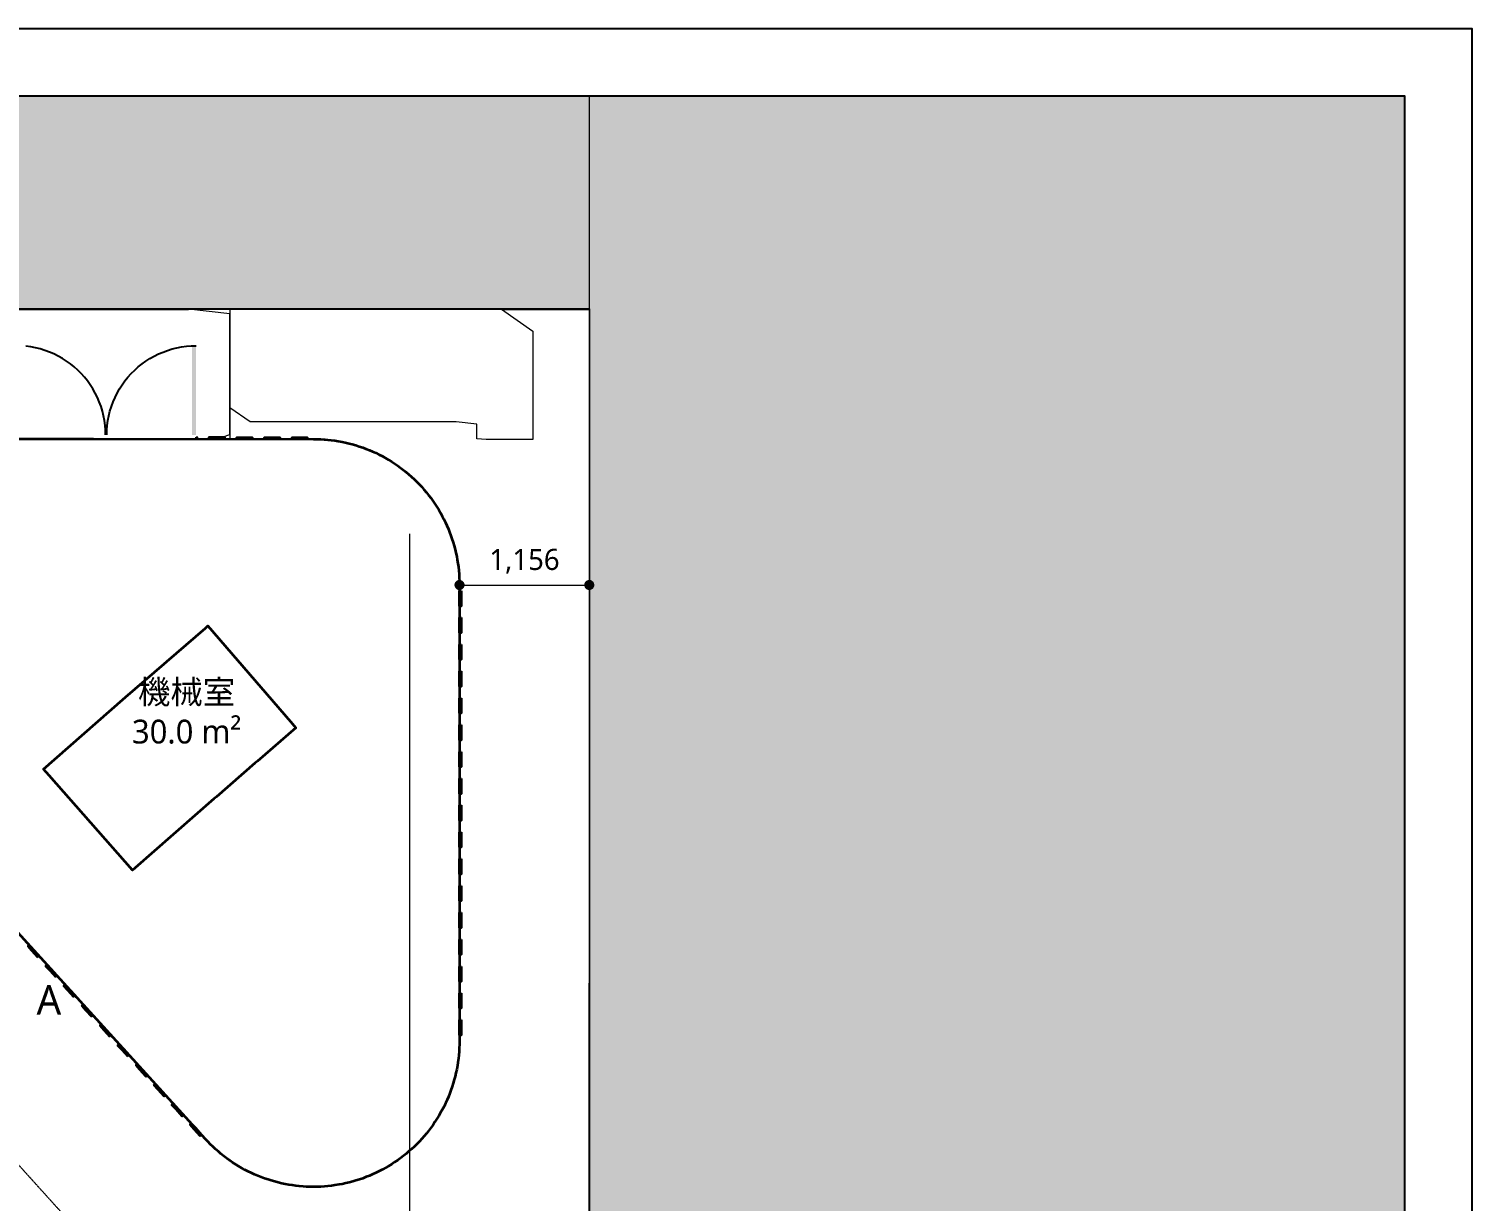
# Model space of a CAD drawing. Header units: millimetres. Extents: x -31757 to 121236, y -27283 to 63658.
# Drawn here: x 71250 to 84100, y 48960 to 59400 of the extents above; entities that cross this region are included whole.
import ezdxf

# ---------------------------------------------------------------- set-up
doc = ezdxf.new("R2010")
doc.units = ezdxf.units.MM
doc.linetypes.add('DASHDOT', pattern=[3.556, 2.54, -0.508, 0, -0.508])
doc.linetypes.add('PHANTOM', pattern=[6.35, 3.175, -0.635, 0.635, -0.635, 0.635, -0.635])
for name, color, linetype, lineweight in [('01_切断（構造・壁）', 7, 'Continuous', 35), ('04_切断（機械室などの塊）', 7, 'Continuous', 35), ('10_見えがかり', 7, 'Continuous', 13), ('20_上部（屋根の外形・梁）', 8, 'PHANTOM', 9), ('30_敷地・外構', 8, 'Continuous', 9), ('50_寸法', 3, 'Continuous', 9), ('60_部屋名・面積', 7, 'Continuous', 13), ('70_断面の位置', 6, 'DASHDOT', 9), ('90_図枠', 7, 'Continuous', 25)]:
    doc.layers.add(name, color=color, linetype=linetype, lineweight=lineweight)
doc.styles.add('JP', font='NotoSansCJKjp-Regular.otf')

msp = doc.modelspace()

# ---------------------------------------------------------------- hatches: boundary and pattern name
at = {"layer": '01_切断（構造・壁）'}
for points in [[(72743, 55763), (72744, 55763), (72745, 55763), (72745, 55757), (72745, 55748), (72744, 55748), (72743, 55748), (72743, 55758)], [(72938, 55763), (72991, 55763), (72991, 55757), (72991, 55747), (72938, 55747), (72856, 55748), (72856, 55753), (72856, 55763)], [(73184, 55762), (73237, 55762), (73237, 55757), (73237, 55747), (73184, 55747), (73102, 55747), (73102, 55753), (73102, 55762)], [(73430, 55762), (73483, 55762), (73483, 55757), (73483, 55747), (73430, 55747), (73348, 55747), (73348, 55753), (73348, 55762)], [(73675, 55762), (73729, 55762), (73729, 55756), (73729, 55747), (73675, 55747), (73594, 55747), (73594, 55753), (73594, 55762)], [(75099, 54395), (75099, 54314), (75099, 54260), (75093, 54260), (75084, 54260), (75084, 54314), (75084, 54395), (75090, 54395)], [(75099, 54157), (75099, 54075), (75099, 54022), (75093, 54022), (75084, 54022), (75084, 54075), (75084, 54157), (75090, 54157)], [(75099, 53918), (75099, 53836), (75099, 53783), (75093, 53783), (75084, 53783), (75084, 53836), (75084, 53918), (75090, 53918)], [(75099, 53679), (75099, 53597), (75099, 53544), (75093, 53544), (75084, 53544), (75084, 53597), (75084, 53679), (75090, 53679)], [(75099, 53440), (75099, 53358), (75099, 53305), (75093, 53305), (75084, 53305), (75084, 53358), (75084, 53440), (75090, 53440)], [(75099, 53201), (75099, 53119), (75099, 53066), (75093, 53066), (75084, 53066), (75084, 53119), (75084, 53201), (75090, 53201)], [(75099, 52962), (75099, 52881), (75099, 52827), (75093, 52827), (75084, 52827), (75084, 52881), (75084, 52962), (75090, 52962)], [(75099, 52723), (75099, 52642), (75099, 52588), (75093, 52588), (75084, 52588), (75084, 52642), (75084, 52723), (75090, 52723)], [(75099, 52485), (75099, 52403), (75099, 52350), (75093, 52350), (75084, 52350), (75084, 52403), (75084, 52485), (75090, 52485)], [(75099, 52246), (75099, 52164), (75099, 52111), (75093, 52111), (75084, 52111), (75084, 52164), (75084, 52246), (75090, 52246)], [(75099, 52007), (75099, 51925), (75099, 51872), (75093, 51872), (75084, 51872), (75084, 51925), (75084, 52007), (75090, 52007)], [(75099, 51768), (75099, 51686), (75099, 51633), (75093, 51633), (75084, 51633), (75084, 51686), (75084, 51768), (75090, 51768)], [(75099, 51529), (75099, 51447), (75099, 51394), (75093, 51394), (75084, 51394), (75084, 51447), (75084, 51529), (75090, 51529)], [(75099, 51290), (75099, 51209), (75099, 51155), (75093, 51155), (75084, 51155), (75084, 51209), (75084, 51290), (75090, 51290)], [(71332, 51130), (71277, 51191), (71242, 51230), (71246, 51234), (71253, 51240), (71288, 51201), (71343, 51140), (71339, 51136)], [(71493, 50954), (71438, 51014), (71402, 51054), (71406, 51058), (71413, 51064), (71449, 51024), (71504, 50964), (71499, 50960)], [(75099, 51051), (75099, 50970), (75099, 50916), (75093, 50916), (75084, 50916), (75084, 50970), (75084, 51051), (75090, 51051)], [(71653, 50777), (71598, 50838), (71562, 50877), (71567, 50881), (71573, 50887), (71609, 50848), (71664, 50787), (71660, 50783)], [(75099, 50813), (75099, 50731), (75099, 50678), (75093, 50678), (75084, 50678), (75084, 50731), (75084, 50813), (75090, 50813)], [(71813, 50601), (71758, 50661), (71723, 50700), (71727, 50704), (71734, 50711), (71770, 50671), (71824, 50611), (71820, 50607)], [(71974, 50424), (71919, 50484), (71883, 50524), (71887, 50528), (71894, 50534), (71930, 50495), (71985, 50434), (71980, 50430)], [(75099, 50574), (75099, 50492), (75099, 50439), (75093, 50439), (75084, 50439), (75084, 50492), (75084, 50574), (75090, 50574)], [(72134, 50247), (72079, 50308), (72043, 50347), (72048, 50351), (72054, 50357), (72090, 50318), (72145, 50257), (72141, 50253)], [(72251, 50141), (72305, 50081), (72301, 50077), (72294, 50071), (72239, 50131), (72239, 50131), (72204, 50171), (72208, 50175), (72215, 50181), (72251, 50141)], [(72400, 49955), (72364, 49994), (72368, 49998), (72375, 50004), (72411, 49965), (72466, 49904), (72461, 49900), (72455, 49894), (72400, 49955)], [(72560, 49778), (72524, 49818), (72529, 49822), (72535, 49828), (72571, 49788), (72626, 49728), (72622, 49724), (72615, 49718), (72560, 49778)], [(72720, 49602), (72685, 49641), (72689, 49645), (72696, 49651), (72732, 49612), (72787, 49551), (72782, 49547), (72775, 49541), (72720, 49602)]]:
    msp.add_hatch(color=7, dxfattribs=at).paths.add_polyline_path(points)
at = {"layer": '30_敷地・外構'}
for points in [[(76237, 56906), (43237, 56910), (13241, 12904), (13241, 12689), (8535, 3143), (7508, 600), (600, 600), (600, 6600), (3132, 6878), (4651, 9733), (7846, 15113), (9591, 17889), (15132, 25269), (23701, 36199), (24022, 37246), (24920, 38564), (24512, 38842), (24533, 38911), (22109, 41084), (34079, 57232), (31966, 58800), (76237, 58800)], [(13241, 12904), (13242, 907), (600, 908), (600, 58800), (83500, 58800), (83500, 903), (76239, 903), (76243, 56906), (43237, 56910)]]:
    msp.add_hatch(color=8, dxfattribs=at).paths.add_polyline_path(points)
at = {"layer": '40_建具'}
msp.add_hatch(color=7, dxfattribs=at).paths.add_polyline_path([(72738, 55783), (72702, 55783), (72702, 56578), (72738, 56578)])
at = {"layer": '50_寸法'}
for points in [[(75119, 54419), (75113, 54413), (75106, 54408), (75098, 54404), (75089, 54403), (75080, 54402), (75072, 54404), (75063, 54407), (75056, 54412), (75050, 54418), (75045, 54426), (75041, 54434), (75039, 54442), (75039, 54451), (75041, 54460), (75044, 54468), (75049, 54475), (75055, 54482), (75062, 54487), (75070, 54490), (75079, 54492), (75088, 54492), (75096, 54491), (75105, 54487), (75112, 54483), (75118, 54476), (75123, 54469), (75127, 54461), (75129, 54452), (75129, 54444), (75127, 54435), (75124, 54427)], [(76275, 54419), (76269, 54413), (76261, 54408), (76253, 54404), (76245, 54403), (76236, 54402), (76227, 54404), (76219, 54407), (76211, 54412), (76205, 54418), (76200, 54425), (76197, 54434), (76195, 54442), (76195, 54451), (76196, 54460), (76199, 54468), (76204, 54475), (76210, 54482), (76218, 54487), (76226, 54490), (76234, 54492), (76243, 54492), (76252, 54491), (76260, 54487), (76267, 54482), (76274, 54476), (76279, 54469), (76282, 54461), (76284, 54452), (76284, 54444), (76283, 54435), (76279, 54427)]]:
    msp.add_hatch(color=7, dxfattribs=at).paths.add_polyline_path(points)

# ---------------------------------------------------------------- linework, layer by layer
at = {"layer": '01_切断（構造・壁）'}
for points in [[(72743, 55763), (72744, 55763), (72745, 55763), (72745, 55757), (72745, 55748), (72744, 55748), (72743, 55748), (72743, 55758), (72743, 55763)], [(72938, 55763), (72991, 55763), (72991, 55757), (72991, 55747), (72938, 55747), (72856, 55748), (72856, 55753), (72856, 55763), (72938, 55763)], [(73184, 55762), (73237, 55762), (73237, 55757), (73237, 55747), (73184, 55747), (73102, 55747), (73102, 55753), (73102, 55762), (73184, 55762)], [(73430, 55762), (73483, 55762), (73483, 55757), (73483, 55747), (73430, 55747), (73348, 55747), (73348, 55753), (73348, 55762), (73430, 55762)], [(73675, 55762), (73729, 55762), (73729, 55756), (73729, 55747), (73675, 55747), (73594, 55747), (73594, 55753), (73594, 55762), (73675, 55762)], [(75099, 54395), (75099, 54314), (75099, 54260), (75093, 54260), (75084, 54260), (75084, 54314), (75084, 54395), (75090, 54395), (75099, 54395)], [(75099, 54157), (75099, 54075), (75099, 54022), (75093, 54022), (75084, 54022), (75084, 54075), (75084, 54157), (75090, 54157), (75099, 54157)], [(75099, 53918), (75099, 53836), (75099, 53783), (75093, 53783), (75084, 53783), (75084, 53836), (75084, 53918), (75090, 53918), (75099, 53918)], [(75099, 53679), (75099, 53597), (75099, 53544), (75093, 53544), (75084, 53544), (75084, 53597), (75084, 53679), (75090, 53679), (75099, 53679)], [(75099, 53440), (75099, 53358), (75099, 53305), (75093, 53305), (75084, 53305), (75084, 53358), (75084, 53440), (75090, 53440), (75099, 53440)], [(75099, 53201), (75099, 53119), (75099, 53066), (75093, 53066), (75084, 53066), (75084, 53119), (75084, 53201), (75090, 53201), (75099, 53201)], [(75099, 52962), (75099, 52881), (75099, 52827), (75093, 52827), (75084, 52827), (75084, 52881), (75084, 52962), (75090, 52962), (75099, 52962)], [(75099, 52723), (75099, 52642), (75099, 52588), (75093, 52588), (75084, 52588), (75084, 52642), (75084, 52723), (75090, 52723), (75099, 52723)], [(75099, 52485), (75099, 52403), (75099, 52350), (75093, 52350), (75084, 52350), (75084, 52403), (75084, 52485), (75090, 52485), (75099, 52485)], [(75099, 52246), (75099, 52164), (75099, 52111), (75093, 52111), (75084, 52111), (75084, 52164), (75084, 52246), (75090, 52246), (75099, 52246)], [(75099, 52007), (75099, 51925), (75099, 51872), (75093, 51872), (75084, 51872), (75084, 51925), (75084, 52007), (75090, 52007), (75099, 52007)], [(75099, 51768), (75099, 51686), (75099, 51633), (75093, 51633), (75084, 51633), (75084, 51686), (75084, 51768), (75090, 51768), (75099, 51768)], [(75099, 51529), (75099, 51447), (75099, 51394), (75093, 51394), (75084, 51394), (75084, 51447), (75084, 51529), (75090, 51529), (75099, 51529)], [(75099, 51290), (75099, 51209), (75099, 51155), (75093, 51155), (75084, 51155), (75084, 51209), (75084, 51290), (75090, 51290), (75099, 51290)], [(71332, 51130), (71277, 51191), (71242, 51230), (71246, 51234), (71253, 51240), (71288, 51201), (71343, 51140), (71339, 51136), (71332, 51130)], [(71493, 50954), (71438, 51014), (71402, 51054), (71406, 51058), (71413, 51064), (71449, 51024), (71504, 50964), (71499, 50960), (71493, 50954)], [(75099, 51051), (75099, 50970), (75099, 50916), (75093, 50916), (75084, 50916), (75084, 50970), (75084, 51051), (75090, 51051), (75099, 51051)], [(71653, 50777), (71598, 50838), (71562, 50877), (71567, 50881), (71573, 50887), (71609, 50848), (71664, 50787), (71660, 50783), (71653, 50777)], [(75099, 50813), (75099, 50731), (75099, 50678), (75093, 50678), (75084, 50678), (75084, 50731), (75084, 50813), (75090, 50813), (75099, 50813)], [(71813, 50601), (71758, 50661), (71723, 50700), (71727, 50704), (71734, 50711), (71770, 50671), (71824, 50611), (71820, 50607), (71813, 50601)], [(71974, 50424), (71919, 50484), (71883, 50524), (71887, 50528), (71894, 50534), (71930, 50495), (71985, 50434), (71980, 50430), (71974, 50424)], [(75099, 50574), (75099, 50492), (75099, 50439), (75093, 50439), (75084, 50439), (75084, 50492), (75084, 50574), (75090, 50574), (75099, 50574)], [(72134, 50247), (72079, 50308), (72043, 50347), (72048, 50351), (72054, 50357), (72090, 50318), (72145, 50257), (72141, 50253), (72134, 50247)], [(72251, 50141), (72305, 50081), (72301, 50077), (72294, 50071), (72239, 50131), (72239, 50131), (72204, 50171), (72208, 50175), (72215, 50181), (72251, 50141), (72251, 50141)], [(72400, 49955), (72364, 49994), (72368, 49998), (72375, 50004), (72411, 49965), (72466, 49904), (72461, 49900), (72455, 49894), (72400, 49955), (72400, 49955)], [(72560, 49778), (72524, 49818), (72529, 49822), (72535, 49828), (72571, 49788), (72626, 49728), (72622, 49724), (72615, 49718), (72560, 49778), (72560, 49778)], [(72720, 49602), (72685, 49641), (72689, 49645), (72696, 49651), (72732, 49612), (72787, 49551), (72782, 49547), (72775, 49541), (72720, 49602), (72720, 49602)]]:
    msp.add_lwpolyline(points, dxfattribs=at)
at = {"layer": '04_切断（機械室などの塊）'}
for points in [[(70096, 55748), (71825, 55748), (73784, 55747), (73814, 55747)], [(73814, 55747), (73848, 55746), (73878, 55744), (73912, 55741), (73941, 55737), (73975, 55733), (74004, 55728), (74038, 55722), (74067, 55716), (74100, 55708), (74129, 55700), (74161, 55691), (74190, 55682), (74222, 55671), (74250, 55661), (74282, 55648), (74309, 55636), (74340, 55623), (74367, 55609), (74397, 55594), (74423, 55579), (74452, 55562), (74478, 55546), (74506, 55528), (74531, 55511), (74558, 55491), (74582, 55473), (74609, 55452), (74631, 55433), (74657, 55411), (74679, 55390), (74703, 55367), (74724, 55345), (74747, 55320), (74767, 55298), (74789, 55272), (74807, 55248), (74828, 55222), (74845, 55197), (74865, 55170), (74881, 55144), (74899, 55116), (74914, 55090), (74930, 55060), (74944, 55033), (74959, 55003), (74971, 54976), (74985, 54945), (74996, 54917), (75008, 54885), (75017, 54857), (75028, 54825), (75036, 54796), (75045, 54763), (75052, 54734), (75059, 54701), (75064, 54671), (75070, 54638), (75074, 54608), (75078, 54575), (75080, 54545), (75082, 54511), (75083, 54481), (75084, 54447), (75084, 52544), (75084, 50387), (75083, 50357), (75082, 50323), (75080, 50293), (75077, 50259), (75074, 50230), (75070, 50196), (75065, 50167), (75059, 50133), (75052, 50104), (75045, 50071), (75037, 50042), (75028, 50010), (75018, 49981), (75008, 49949), (74997, 49921), (74985, 49889), (74973, 49862), (74959, 49831), (74946, 49804), (74930, 49774), (74916, 49748), (74899, 49719), (74883, 49693), (74865, 49665), (74848, 49640), (74828, 49613), (74810, 49589), (74789, 49562), (74769, 49540), (74747, 49514), (74727, 49492), (74703, 49468), (74682, 49447), (74657, 49424), (74634, 49404), (74609, 49382), (74585, 49364), (74558, 49343), (74534, 49326), (74506, 49306), (74481, 49290), (74452, 49272), (74426, 49257), (74397, 49241), (74370, 49227), (74340, 49212), (74313, 49200), (74282, 49186), (74254, 49175), (74222, 49163), (74194, 49154), (74162, 49143), (74133, 49135), (74100, 49126), (74071, 49119), (74038, 49112), (74009, 49107), (73975, 49101), (73945, 49097), (73912, 49093), (73882, 49091), (73848, 49088), (73818, 49088), (73784, 49087), (73755, 49088), (73721, 49088), (73691, 49091), (73657, 49093), (73627, 49097), (73594, 49101), (73564, 49106), (73531, 49112), (73502, 49118), (73469, 49126), (73440, 49134), (73407, 49143), (73379, 49152), (73347, 49163), (73319, 49173), (73287, 49185), (73260, 49198), (73229, 49211), (73202, 49225), (73172, 49240), (73146, 49255), (73116, 49271), (73091, 49287), (73062, 49305), (73038, 49322), (73010, 49342), (72987, 49360), (72960, 49381), (72937, 49401), (72912, 49423), (72890, 49443), (72865, 49467), (72845, 49488), (72821, 49513), (71093, 51417)], [(71722, 53108), (71744, 53128), (72087, 53427), (72110, 53447), (72454, 53746), (72477, 53766), (72821, 54063), (72844, 54083), (73579, 53231), (73627, 53175), (73285, 52879), (73263, 52859), (72921, 52562), (72898, 52543), (72558, 52245), (72535, 52225), (72195, 51927), (72172, 51907), (71429, 52752), (71380, 52808), (71722, 53108)]]:
    msp.add_lwpolyline(points, dxfattribs=at)
at = {"layer": '10_見えがかり'}
for points in [[(70840, 56866), (70944, 56901), (71084, 56901), (71223, 56901), (71363, 56901), (71642, 56901)], [(71642, 56901), (71781, 56901), (72060, 56901), (72199, 56901), (72339, 56901), (72478, 56901), (72618, 56901), (72672, 56901)], [(72672, 56903), (75459, 56903), (75738, 56709), (75738, 56468), (75738, 56226), (75738, 55984), (75738, 55743), (75634, 55743), (75529, 55743), (75425, 55743), (75320, 55743), (75237, 55749), (75237, 55782), (75237, 55814), (75237, 55847), (75237, 55879), (75053, 55899), (74595, 55899), (74137, 55899), (73679, 55899), (73221, 55899), (73038, 56025), (73038, 56234), (73038, 56443), (73038, 56652), (73038, 56861), (72672, 56903)], [(73036, 56859), (73036, 56762), (73036, 56622), (73036, 56483), (73036, 56343), (73036, 56204), (73036, 56064), (73036, 55925), (73036, 55785), (72976, 55765)], [(75467, 56900), (76237, 56900), (76236, 44906), (75236, 44906), (75236, 44548)], [(72854, 55750), (72793, 55750), (72765, 55750)], [(73100, 55750), (72993, 55750)], [(73346, 55750), (73239, 55750)], [(73889, 55745), (73848, 55749), (73763, 55749)], [(74015, 55728), (73975, 55736), (73935, 55740)], [(74120, 55705), (74101, 55711), (74061, 55719)], [(74301, 55642), (74283, 55651), (74263, 55658)], [(74471, 55553), (74454, 55565), (74436, 55574)], [(74625, 55440), (74611, 55455), (74594, 55466)], [(74762, 55306), (74749, 55322), (74735, 55336)], [(74888, 55136), (74867, 55171), (74855, 55187)], [(74951, 55025), (74933, 55062), (74912, 55096)], [(75002, 54908), (74988, 54946), (74970, 54983)], [(75041, 54786), (75031, 54826), (75017, 54864)], [(75064, 54681), (75062, 54702), (75052, 54741)], [(75085, 54470), (75085, 54511), (75083, 54531)], [(75086, 52964), (75086, 53016)], [(75086, 52725), (75086, 52825)], [(75086, 52487), (75086, 52586)], [(75086, 52248), (75086, 52348)], [(75086, 52009), (75086, 52109)], [(75086, 51770), (75086, 51870)], [(75086, 51531), (75086, 51631)], [(75086, 51292), (75086, 51392)], [(75086, 51053), (75086, 51153)], [(71343, 51137), (71409, 51063)], [(71503, 50960), (71570, 50887)], [(75087, 50815), (75087, 50914)], [(71663, 50784), (71730, 50710)], [(75087, 50576), (75087, 50676)], [(71824, 50607), (71890, 50533)], [(71984, 50431), (72051, 50357)], [(75085, 50358), (75087, 50387), (75087, 50437)], [(72144, 50254), (72211, 50180)], [(75065, 50156), (75073, 50196), (75074, 50216)], [(72305, 50077), (72372, 50004)], [(75036, 50031), (75048, 50070), (75056, 50110)], [(72465, 49901), (72532, 49827)], [(74942, 49794), (74962, 49830), (74977, 49868)], [(74995, 49910), (75011, 49948), (75022, 49987)], [(74879, 49683), (74901, 49717), (74921, 49753)], [(72625, 49724), (72692, 49651)], [(74805, 49579), (74830, 49611), (74853, 49645)], [(72786, 49548), (72819, 49511), (72848, 49482)], [(74721, 49483), (74749, 49512), (74775, 49544)], [(72881, 49449), (72910, 49421), (72941, 49395)], [(72977, 49365), (73008, 49340), (73042, 49317)], [(74526, 49318), (74560, 49341), (74592, 49366)], [(74628, 49396), (74659, 49422), (74688, 49450)], [(73081, 49291), (73115, 49269), (73151, 49249)], [(73192, 49228), (73228, 49208), (73265, 49193)], [(74304, 49194), (74341, 49209), (74377, 49228)], [(74418, 49250), (74454, 49269), (74488, 49292)], [(73308, 49175), (73346, 49160), (73385, 49148)], [(73429, 49134), (73468, 49123), (73508, 49115)], [(73553, 49106), (73593, 49098), (73634, 49094)], [(73680, 49089), (73721, 49085), (73761, 49085)], [(73808, 49085), (73848, 49085), (73889, 49089)], [(73935, 49094), (73976, 49098), (74016, 49106)], [(74061, 49115), (74101, 49123), (74140, 49135)], [(74184, 49148), (74223, 49160), (74261, 49176)]]:
    msp.add_lwpolyline(points, dxfattribs=at)
at = {"layer": '20_上部（屋根の外形・梁）'}
msp.add_lwpolyline([(66600, 54333), (75538, 44429), (75538, 44429), (75538, 44428), (75105, 44024), (75105, 44024), (73057, 42143), (73057, 42142), (71041, 40229)], dxfattribs=at)
at = {"layer": '30_敷地・外構'}
for points in [[(76237, 56906), (43237, 56910), (13241, 12904), (13241, 12689), (8535, 3143), (7508, 600), (600, 600), (600, 6600), (3132, 6878), (4651, 9733), (7846, 15113), (9591, 17889), (15132, 25269), (23701, 36199), (24022, 37246), (24920, 38564), (24512, 38842), (24533, 38911), (22109, 41084), (34079, 57232), (31966, 58800), (76237, 58800), (76237, 56906)], [(13241, 12904), (13242, 907), (600, 908), (600, 58800), (83500, 58800), (83500, 903), (76239, 903), (76243, 56906), (43237, 56910), (13241, 12904)], [(76240, 56903), (76236, 900), (13245, 904), (13244, 12903), (43238, 56907), (76240, 56903)], [(73038, 56903), (73038, 56855), (73038, 56807), (73038, 56759), (73038, 56710), (73038, 56662), (73038, 56614), (73038, 56566), (73038, 56518), (73038, 56470), (73038, 56422), (73038, 56373), (73038, 56325), (73038, 56277), (73038, 56229), (73038, 56181), (73038, 56133), (73038, 56085), (73038, 56036), (73038, 55988), (73038, 55940), (73038, 55892), (73038, 55844), (73038, 55796), (73038, 55747), (72947, 55747), (72855, 55748), (72763, 55748), (72672, 55748), (72580, 55748), (72488, 55748), (72397, 55748), (72305, 55748), (72213, 55748), (72122, 55748), (72030, 55748), (71938, 55748), (71847, 55748), (71755, 55748), (71663, 55748), (71572, 55748), (71480, 55748), (71388, 55748), (71297, 55748), (71205, 55748)], [(71205, 56903), (71297, 56903), (71388, 56903), (71480, 56903), (71572, 56903), (71663, 56903), (71755, 56903), (71847, 56903), (71938, 56903), (72030, 56903), (72122, 56903), (72213, 56903), (72305, 56903), (72397, 56903), (72488, 56903), (72580, 56903), (72672, 56903), (72763, 56903), (72855, 56903), (72947, 56903), (73038, 56903)], [(74639, 54903), (74639, 47903), (74639, 42903), (73639, 39503)]]:
    msp.add_lwpolyline(points, dxfattribs=at)
at = {"layer": '40_建具'}
for points in [[(71933, 55783), (71932, 55826), (71929, 55869), (71923, 55912), (71915, 55954), (71904, 55996), (71892, 56037), (71877, 56077), (71860, 56117), (71841, 56156), (71819, 56193), (71796, 56229), (71771, 56264), (71744, 56298), (71715, 56330), (71685, 56360), (71653, 56389), (71619, 56416), (71584, 56441), (71548, 56464), (71511, 56486), (71472, 56505), (71433, 56522), (71392, 56537), (71351, 56549), (71309, 56560), (71267, 56568), (71224, 56574)], [(71943, 55783), (71944, 55826), (71948, 55869), (71954, 55912), (71962, 55954), (71972, 55996), (71985, 56037), (72000, 56077), (72017, 56117), (72036, 56156), (72057, 56193), (72080, 56229), (72105, 56264), (72132, 56298), (72161, 56330), (72192, 56360), (72224, 56389), (72257, 56416), (72292, 56441), (72328, 56464), (72366, 56486), (72405, 56505), (72444, 56522), (72484, 56537), (72526, 56549), (72567, 56560), (72610, 56568), (72652, 56573), (72695, 56577), (72738, 56578)]]:
    msp.add_lwpolyline(points, dxfattribs=at)
at = {"layer": '50_寸法'}
msp.add_lwpolyline([(75084, 54447), (76239, 54447)], dxfattribs=at)
at = {"layer": '90_図枠'}
for points in [[(0, 0), (84100, 0), (84100, 59400), (0, 59400)], [(600, 600), (83500, 600), (83500, 58800), (600, 58800)]]:
    msp.add_lwpolyline(points, close=True, dxfattribs=at)

# ---------------------------------------------------------------- texts
at = {"layer": '50_寸法', "insert": (75662, 54547), "char_height": 187.9, "attachment_point": 8, "rotation": 359.9968, "style": 'JP'}
msp.add_mtext('1,156', dxfattribs=at)
at = {"layer": '60_部屋名・面積', "insert": (72654, 53316), "char_height": 211.7, "attachment_point": 5, "style": 'JP'}
msp.add_mtext('機械室\\P30.0 m²', dxfattribs=at)
at = {"layer": '70_断面の位置', "insert": (71428, 50752), "char_height": 265, "attachment_point": 5, "style": 'JP'}
msp.add_mtext('A', dxfattribs=at)

doc.saveas('drawing.dxf')
